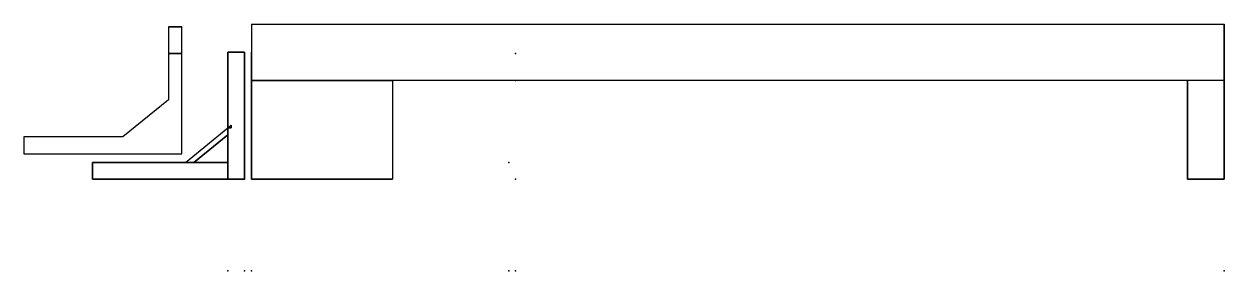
# Model space of a CAD drawing. Header units: centimetres. Extents: x -11.1 to 16, y 0 to 5.6.
import ezdxf

# ---------------------------------------------------------------- set-up
doc = ezdxf.new("R2010")
doc.units = ezdxf.units.CM
doc.header["$MEASUREMENT"] = 0
for name, color, linetype in [('nLAC SNOH BracTest v5_Sketch1', 7, 'Continuous'), ('nLAC SNOH BracTest v5_Sketch10', 7, 'Continuous'), ('nLAC SNOH BracTest v5_Sketch12', 7, 'Continuous'), ('nLAC SNOH BracTest v5_Sketch14', 7, 'Continuous'), ('nLAC SNOH BracTest v5_Sketch15', 7, 'Continuous'), ('nLAC SNOH BracTest v5_Sketch16', 7, 'Continuous'), ('nLAC SNOH BracTest v5_Sketch6', 7, 'Continuous'), ('nLAC SNOH BracTest v5_Sketch7', 7, 'Continuous'), ('nLAC SNOH BracTest v5_Sketch8', 7, 'Continuous'), ('nLAC SNOH BracTest v5_Sketch9', 7, 'Continuous'), ('StageBrac_Sketch1', 7, 'Continuous'), ('StageBrac_Sketch5', 7, 'Continuous'), ('StageBrac_Sketch6', 7, 'Continuous'), ('StageBrac_Sketch7', 7, 'Continuous'), ('StageBrac_Sketch8', 7, 'Continuous')]:
    doc.layers.add(name, color=color, linetype=linetype)

# ---------------------------------------------------------------- blocks, each defined once
blk = doc.blocks.new('StageBrac')
at = {"layer": 'StageBrac_Sketch1'}
for p, q in [((-5.951, 4.283, 1.27), (-5.951, 4.918)), ((-5.951, 4.918), (-5.951, 2.061)), ((-5.951, 2.061, 2.87), (-5.951, 4.918, 2.87)), ((-5.951, 4.918, 1.074), (-5.951, 4.918, 1.797)), ((-5.951, 4.918), (-5.951, 4.918, 2.87)), ((-5.951, 2.061), (-5.951, 4.918)), ((-5.951, 4.918, 1.797), (-5.951, 3.05, 1.797)), ((-5.951, 4.918, 1.074), (-5.951, 4.918, 1.797)), ((-5.951, 4.918, 2.87), (-5.951, 2.061, 2.87)), ((-5.951, 3.05, 1.074), (-5.951, 4.918, 1.074)), ((-5.951, 4.918, 2.87), (-5.951, 4.283, 1.6)), ((-5.951, 4.32, 0.79), (-5.951, 2.542, 0.409)), ((-5.951, 2.542, 2.461), (-5.951, 4.32, 2.461)), ((-5.951, 4.32, 0.409), (-5.951, 2.542, 0.409)), ((-5.951, 4.32, 0.409), (-5.951, 2.542, 0.79)), ((-5.951, 4.32, 2.08), (-5.951, 2.542, 2.461)), ((-5.951, 4.32, 0.79), (-5.951, 4.32, 0.409)), ((-5.951, 2.542, 0.79), (-5.951, 4.32, 0.79)), ((-5.951, 4.32, 2.08), (-5.951, 2.542, 2.08)), ((-5.951, 4.32, 2.461), (-5.951, 4.32, 2.08)), ((-5.951, 4.32, 2.461), (-5.951, 2.542, 2.08)), ((-5.951, 4.283, 1.6), (-5.951, 4.283, 1.27)), ((-5.951, 3.05, 1.797), (-5.951, 3.162, 1.779)), ((-5.951, 3.05, 1.797), (-5.951, 3.05, 1.074)), ((-5.951, 3.05, 1.797), (-5.951, 3.05, 1.074)), ((-5.951, 2.542, 2.08), (-5.951, 2.542, 2.461)), ((-5.951, 2.542, 0.409), (-5.951, 2.542, 0.79)), ((-5.951, 2.061), (-5.951, 2.061, 2.87)), ((-5.951, 2.061, 2.87), (-5.951, 2.061))]:
    blk.add_line(p, q, dxfattribs=at)
at = {"layer": 'StageBrac_Sketch1', "extrusion": (-1, 0, 0)}
blk.add_circle((-3.05, 1.435, 5.951), 0.362, dxfattribs=at)
blk.add_circle((-3.05, 1.435, 5.951), 0.362, dxfattribs=at)
at = {"layer": 'StageBrac_Sketch1'}
for p in [(-5.951, 3.431, 0.599), (-5.951, 3.431, 2.27), (-5.951, 2.061), (-5.951, 0)]:
    blk.add_point(p, dxfattribs=at)
at = {"layer": 'StageBrac_Sketch5'}
for p, q in [((-6.332, 4.918, 2.87), (-6.332, 4.918)), ((-6.332, 4.918), (-6.332, 2.061)), ((-6.332, 2.061, 2.87), (-6.332, 4.918, 2.87)), ((-6.332, 4.32, 0.409), (-6.332, 4.32, 0.79)), ((-6.332, 2.542, 2.08), (-6.332, 4.32, 2.08)), ((-6.332, 2.542, 0.409), (-6.332, 4.32, 0.409)), ((-6.332, 4.32, 2.08), (-6.332, 4.32, 2.461)), ((-6.332, 4.32, 2.461), (-6.332, 2.542, 2.461)), ((-6.332, 4.32, 0.79), (-6.332, 2.542, 0.79)), ((-6.332, 2.542, 0.79), (-6.332, 2.542, 0.409)), ((-6.332, 2.542, 2.461), (-6.332, 2.542, 2.08)), ((-6.332, 2.442, 2.87), (-6.332, 2.061, 2.87)), ((-6.332, 2.442), (-6.332, 2.442, 2.87)), ((-6.332, 2.061), (-6.332, 2.442)), ((-6.332, 2.061, 2.87), (-6.332, 2.061)), ((-6.332, 2.061), (-6.332, 2.061, 2.87))]:
    blk.add_line(p, q, dxfattribs=at)
at = {"layer": 'StageBrac_Sketch5', "extrusion": (-1, 0, 0)}
blk.add_circle((-3.05, 1.435, 6.332), 0.362, dxfattribs=at)
at = {"layer": 'StageBrac_Sketch5'}
blk.add_point((-6.332, 0), dxfattribs=at)
at = {"layer": 'StageBrac_Sketch6'}
for p, q in [((-5.951, 4.918, 2.87), (-6.332, 4.918, 2.87)), ((-6.332, 4.918, 2.87), (-6.332, 2.442, 2.87)), ((-5.951, 2.061, 2.87), (-5.951, 4.918, 2.87)), ((-6.332, 3.371, 2.87), (-6.332, 3.061, 2.87)), ((-6.332, 3.216, 2.87), (-6.256, 3.278, 2.87)), ((-6.256, 3.278, 2.87), (-6.256, 3.216, 2.87)), ((-7.284, 2.442, 2.87), (-6.332, 3.216, 2.87)), ((-6.332, 3.061, 2.87), (-7.094, 2.442, 2.87)), ((-6.256, 3.216, 2.87), (-6.332, 3.216, 2.87)), ((-6.332, 3.216, 2.87), (-6.256, 3.216, 2.87)), ((-9.38, 2.442, 2.87), (-9.38, 2.061, 2.87)), ((-6.332, 2.442, 2.87), (-9.38, 2.442, 2.87)), ((-7.094, 2.442, 2.87), (-7.856, 2.442, 2.87)), ((-7.475, 2.442, 2.87), (-7.094, 2.442, 2.87)), ((-9.38, 2.061, 2.87), (-5.951, 2.061, 2.87))]:
    blk.add_line(p, q, dxfattribs=at)
blk.add_point((0, 0, 2.87), dxfattribs=at)
at = {"layer": 'StageBrac_Sketch7'}
for p, q in [((-6.332, 4.918), (-5.951, 4.918)), ((-6.332, 2.442), (-6.332, 4.918)), ((-5.951, 4.918), (-5.951, 2.061)), ((-6.332, 3.371), (-6.332, 3.061)), ((-6.332, 3.216), (-6.256, 3.276)), ((-6.256, 3.276), (-6.256, 3.216)), ((-7.284, 2.442), (-6.332, 3.216)), ((-7.094, 2.442), (-6.332, 3.061)), ((-6.332, 3.216), (-6.256, 3.216)), ((-9.38, 2.061), (-9.38, 2.442)), ((-9.38, 2.442), (-6.332, 2.442)), ((-7.094, 2.442), (-7.856, 2.442)), ((-6.332, 2.442), (-7.856, 2.442)), ((-7.094, 2.442), (-7.475, 2.442)), ((-5.951, 2.061), (-9.38, 2.061))]:
    blk.add_line(p, q, dxfattribs=at)
blk.add_point((0, 0), dxfattribs=at)
at = {"layer": 'StageBrac_Sketch8'}
for p, q in [((-7.284, 2.442), (-9.38, 2.442)), ((-9.38, 2.442, 2.87), (-7.284, 2.442, 2.87)), ((-9.38, 2.442), (-9.38, 2.442, 2.87)), ((-7.284, 2.442, 2.461), (-6.332, 2.442, 2.461)), ((-7.284, 2.442, 0.41), (-7.284, 2.442)), ((-6.332, 2.442, 0.41), (-7.284, 2.442, 0.41)), ((-7.284, 2.442, 2.87), (-7.284, 2.442, 2.461)), ((-6.332, 2.442, 2.461), (-6.332, 2.442, 0.41))]:
    blk.add_line(p, q, dxfattribs=at)
at = {"layer": 'StageBrac_Sketch8', "extrusion": (0, 1, 0)}
for centre in [(9.05, 1.435, 2.442), (7.068, 1.435, 2.442)]:
    blk.add_circle(centre, 0.229, dxfattribs=at)
at = {"layer": 'StageBrac_Sketch8'}
blk.add_point((0, 2.442), dxfattribs=at)

msp = doc.modelspace()

# ---------------------------------------------------------------- linework, layer by layer
at = {"layer": 'nLAC SNOH BracTest v5_Sketch1'}
for p, q in [((-5.951, 5.553), (15.957, 5.553)), ((-5.951, 5.553), (-5.951, 2.061)), ((15.957, 5.553), (15.957, 2.061)), ((-2.776, 4.283), (-2.776, 2.061)), ((15.131, 4.283), (-2.776, 4.283)), ((15.131, 2.061), (15.131, 4.283)), ((-5.951, 2.061), (-2.776, 2.061)), ((15.957, 2.061), (15.131, 2.061))]:
    msp.add_line(p, q, dxfattribs=at)
msp.add_point((0, 0), dxfattribs=at)
at = {"layer": 'nLAC SNOH BracTest v5_Sketch10'}
for p, q in [((-5.951, 2.061), (-2.776, 2.061)), ((-5.951, 2.061, 2.87), (-5.951, 2.061)), ((-2.776, 2.061, 2.87), (-5.951, 2.061, 2.87)), ((-4.044, 2.061, 2.019), (-4.683, 2.061, 2.019)), ((-4.683, 2.061, 0.851), (-4.044, 2.061, 0.851)), ((-4.683, 2.061, 2.019), (-4.044, 2.061, 0.851)), ((-4.683, 2.061, 2.019), (-4.683, 2.061, 0.851)), ((-4.044, 2.061, 2.019), (-4.683, 2.061, 0.851)), ((-4.044, 2.061, 0.851), (-4.044, 2.061, 2.019)), ((-2.776, 2.061), (-2.776, 2.061, 2.87))]:
    msp.add_line(p, q, dxfattribs=at)
for p in [(-4.363, 2.061, 1.435), (0, 2.061)]:
    msp.add_point(p, dxfattribs=at)
at = {"layer": 'nLAC SNOH BracTest v5_Sketch12'}
for p, q in [((-5.951, 2.061, 2.87), (-5.951, 4.918, 2.87)), ((-5.951, 4.918), (-5.951, 2.061)), ((-5.951, 4.283, 1.27), (-5.951, 4.918)), ((-5.951, 4.918, 2.87), (-5.951, 4.283, 1.6)), ((-5.951, 4.283, 1.6), (-5.951, 4.283, 1.27)), ((-5.951, 2.061), (-5.951, 2.061, 2.87))]:
    msp.add_line(p, q, dxfattribs=at)
at = {"layer": 'nLAC SNOH BracTest v5_Sketch12', "extrusion": (-1, 0, 0)}
msp.add_circle((-3.05, 1.435, 5.951), 0.362, dxfattribs=at)
at = {"layer": 'nLAC SNOH BracTest v5_Sketch12'}
msp.add_point((-5.951, 0), dxfattribs=at)
at = {"layer": 'nLAC SNOH BracTest v5_Sketch14'}
for p, q in [((-7.821, 5.491, -0.994), (-7.517, 5.491, -0.994)), ((-7.517, 5.491, -0.994), (-7.821, 5.491, -0.994)), ((-7.821, 5.491, -0.994), (-7.821, 3.85, -0.994)), ((-7.517, 2.633, -0.994), (-7.517, 5.491, -0.994)), ((-7.821, 3.85, -0.994), (-8.85, 3.014, -0.994)), ((-11.073, 3.014, -0.994), (-11.073, 2.633, -0.994)), ((-8.85, 3.014, -0.994), (-11.073, 3.014, -0.994)), ((-11.073, 2.633, -0.994), (-7.517, 2.633, -0.994))]:
    msp.add_line(p, q, dxfattribs=at)
msp.add_point((0, 0, -0.994), dxfattribs=at)
at = {"layer": 'nLAC SNOH BracTest v5_Sketch15'}
for p, q in [((-7.821, 4.892, -3.455), (-7.517, 4.892, -3.455)), ((-7.517, 4.892, -3.074), (-7.821, 4.892, -3.074)), ((-7.821, 4.892, -3.074), (-7.821, 4.892, -3.455)), ((-7.517, 4.892, -3.455), (-7.517, 4.892, -3.074))]:
    msp.add_line(p, q, dxfattribs=at)
msp.add_point((0, 4.892), dxfattribs=at)
at = {"layer": 'nLAC SNOH BracTest v5_Sketch16'}
for p, q in [((-7.821, 4.892, -1.404), (-7.821, 4.892, -1.785)), ((-7.821, 4.892, -1.785), (-7.517, 4.892, -1.785)), ((-7.517, 4.892, -1.404), (-7.821, 4.892, -1.404)), ((-7.517, 4.892, -1.785), (-7.517, 4.892, -1.404))]:
    msp.add_line(p, q, dxfattribs=at)
msp.add_point((0, 4.892), dxfattribs=at)
at = {"layer": 'nLAC SNOH BracTest v5_Sketch6'}
for p, q in [((15.957, 5.553, 1.27), (15.957, 2.061, 1.27)), ((15.957, 2.061), (15.957, 5.553)), ((15.957, 5.553), (15.957, 5.553, 1.27)), ((15.957, 4.283, 1.27), (15.957, 4.918)), ((15.957, 2.061), (15.957, 4.918)), ((15.957, 2.061, 1.27), (15.957, 4.283, 1.27)), ((15.957, 2.061, 1.27), (15.957, 2.061))]:
    msp.add_line(p, q, dxfattribs=at)
msp.add_point((15.957, 0), dxfattribs=at)
at = {"layer": 'nLAC SNOH BracTest v5_Sketch7'}
for p, q in [((15.957, 4.283, 1.27), (15.131, 4.283, 1.27)), ((15.131, 4.283, 1.27), (15.131, 2.061, 1.27)), ((15.957, 2.061, 1.27), (15.957, 4.283, 1.27)), ((15.131, 2.061, 1.27), (15.957, 2.061, 1.27))]:
    msp.add_line(p, q, dxfattribs=at)
msp.add_point((0, 0, 1.27), dxfattribs=at)
at = {"layer": 'nLAC SNOH BracTest v5_Sketch8'}
for p, q in [((-5.951, 4.283, 1.27), (-5.951, 4.918)), ((-5.951, 4.918), (-5.951, 2.061)), ((-5.951, 2.061, 2.87), (-5.951, 4.918, 2.87)), ((-5.951, 4.918, 2.87), (-5.951, 4.283, 1.6)), ((-5.951, 4.283, 1.6), (-5.951, 4.283, 1.27)), ((-5.951, 4.283, 1.435), (-5.951, 4.039, 1.435)), ((-5.951, 2.061), (-5.951, 2.061, 2.87))]:
    msp.add_line(p, q, dxfattribs=at)
at = {"layer": 'nLAC SNOH BracTest v5_Sketch8', "extrusion": (-1, 0, 0)}
for radius in [0.552, 0.362]:
    msp.add_circle((-3.05, 1.435, 5.951), radius, dxfattribs=at)
at = {"layer": 'nLAC SNOH BracTest v5_Sketch8'}
msp.add_point((-5.951, 0), dxfattribs=at)
at = {"layer": 'nLAC SNOH BracTest v5_Sketch9'}
for p, q in [((-5.951, 4.283, 1.6), (-2.776, 4.283, 1.6)), ((-5.951, 4.283, 1.27), (-5.951, 4.283, 1.6)), ((-2.776, 4.283, 1.27), (-5.951, 4.283, 1.27)), ((-2.776, 4.283, 1.6), (-2.776, 4.283, 1.27))]:
    msp.add_line(p, q, dxfattribs=at)
msp.add_point((0, 4.283), dxfattribs=at)

# ---------------------------------------------------------------- block references
msp.add_blockref('StageBrac', (-0.152, 0))

doc.saveas('drawing.dxf')
